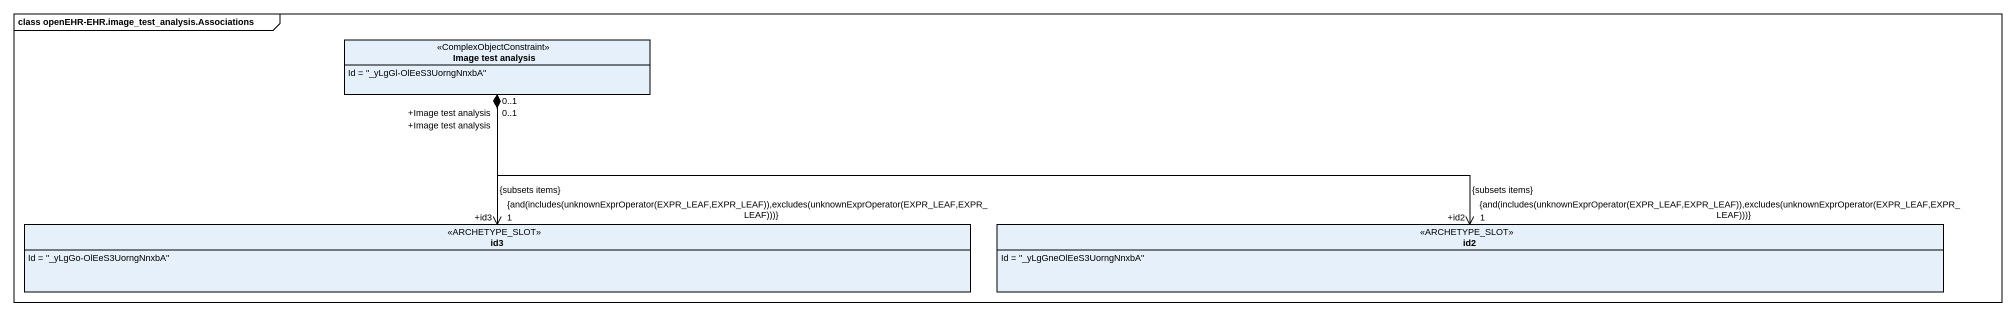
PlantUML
@startuml
mainframe class openEHR-EHR.image_test_analysis.Associations
hide circle
hide empty members
class "Image test analysis" as Image_test_analysis <<ComplexObjectConstraint>> {
  Id = "_yLgGl-OlEeS3UorngNnxbA"
}
class id3 <<ARCHETYPE_SLOT>> {
  Id = "_yLgGo-OlEeS3UorngNnxbA"
}
class id2 <<ARCHETYPE_SLOT>> {
  Id = "_yLgGneOlEeS3UorngNnxbA"
}
Image_test_analysis "+Image test analysis\n0..1" *--> "+id3\n1\n{and(includes(unknownExprOperator(EXPR_LEAF,EXPR_LEAF)),excludes(unknownExprOperator(EXPR_LEAF,EXPR_LEAF)))}\n{subsets items}" id3
Image_test_analysis "+Image test analysis\n0..1" *-right-> "+id2\n1\n{and(includes(unknownExprOperator(EXPR_LEAF,EXPR_LEAF)),excludes(unknownExprOperator(EXPR_LEAF,EXPR_LEAF)))}\n{subsets items}" id2
@enduml
